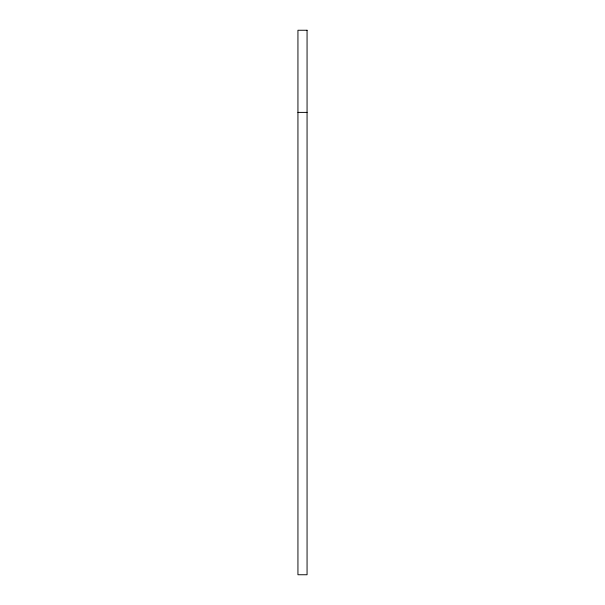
<?xml version="1.0" encoding="UTF-8"?>
<svg xmlns="http://www.w3.org/2000/svg" width="605" height="605" viewBox="0 0 605 605"><rect width="100%" height="100%" fill="white"/><g stroke="black" fill="none" stroke-linecap="round" stroke-linejoin="round"><path stroke-width="0.91" d="M297.94 112.394L307.06 112.394M307.06 30.25L297.94 30.25L297.94 574.75L307.06 574.75L307.06 30.25"/></g></svg>
